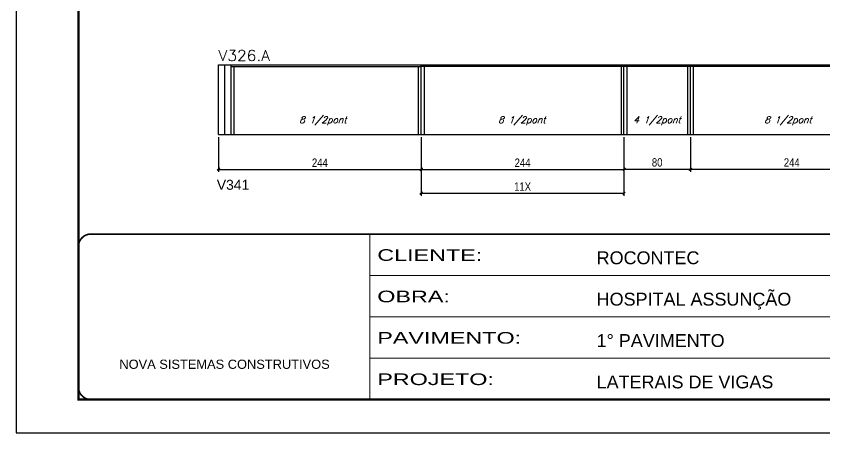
# Model space of a CAD drawing. Extents: x 137137 to 143418, y 10464 to 34486.
# Drawn here: x 141892 to 142866, y 17356 to 17857 of the extents above; entities that cross this region are included whole.
import ezdxf

# ---------------------------------------------------------------- set-up
doc = ezdxf.new("R2010")
doc.units = 0
doc.linetypes.add('CONTINUO', pattern=[0])
doc.linetypes.add('DASHED', pattern=[0.75, 0.5, -0.25])
for name, color, linetype in [('5', 5, 'Continuous'), ('COTA', 241, 'Continuous'), ('Painéis', 200, 'Continuous'), ('SARR_2.2x7', 40, 'Continuous'), ('SARR_3.5x7', 81, 'Continuous'), ('texto', 7, 'Continuous')]:
    doc.layers.add(name, color=color, linetype=linetype)
for name, color, linetype, lineweight in [('Folhas', 255, 'Continuous', 9), ('SARRAFO DE PRESSAO', 251, 'DASHED', 9), ('Texto Seção', 7, 'Continuous', 15)]:
    doc.layers.add(name, color=color, linetype=linetype, lineweight=lineweight)
doc.layers.add('Laje_Perimetro', color=7, linetype='Continuous', plot=False)
doc.styles.add('ARIAL', font='arial.ttf')
doc.styles.add('COTA TECNICA', font='techl___.ttf', dxfattribs={"height": 10})
doc.styles.add('REGUA-120', font='ROMANS.shx', dxfattribs={"height": 15})
doc.styles.add('Romans', font='romans.shx')
doc.styles.get("Standard").update_dxf_attribs({"font": 'arial.ttf'})
doc.styles.add('Tecnologia', font='')
doc.styles.get('Tecnologia').set_extended_font_data('Forgotten Futurist')
doc.dimstyles.new('PAINEL', dxfattribs={"dimtxt": 10, "dimasz": 3, "dimexe": 3, "dimexo": 3, "dimgap": 3, "dimtad": 1, "dimdec": 1, "dimzin": 12, "dimdsep": 46, "dimtxsty": 'COTA TECNICA', "dimblk1": 'OBLIQUE', "dimblk2": 'OBLIQUE', "dimsah": 1, "dimcen": 0.9, "dimclrd": 4, "dimclre": 4, "dimclrt": 240, "dimadec": 1, "dimazin": 3, "dimtfac": 1, "dimtdec": 1, "dimtmove": 0, "dimatfit": 3, "dimfxl": 1, "dimtolj": 1, "dimtzin": 12, "dimarcsym": 0})

# ---------------------------------------------------------------- blocks, each defined once
blk = doc.blocks.new('9999999999')
at = {"color": 30, "linetype": 'CONTINUO'}
for p, q in [((98564.56, 34230.21), (98564.56, 34429.45)), ((98564.56, 34379.64), (99583.98, 34379.64)), ((98564.56, 34329.83), (99487.98, 34329.83)), ((98564.56, 34280.02), (99487.98, 34280.02))]:
    blk.add_line(p, q, dxfattribs=at)
at = {"color": 30, "linetype": 'CONTINUO', "const_width": 2}
blk.add_lwpolyline([(99583.98, 34230.21), (99583.98, 34414.45, 0.414214), (99568.98, 34429.45), (98228.98, 34429.45, 0.414214), (98213.98, 34414.45), (98213.98, 34245.21, 0.414214), (98228.98, 34230.21), (99583.98, 34230.21)], format="xyb", dxfattribs=at)
at = {"layer": 'Folhas'}
blk.add_lwpolyline([(98138.98, 34190.21), (99623.98, 34190.21), (99623.98, 35240.21), (98138.98, 35240.21)], close=True, dxfattribs=at)
at = {"layer": 'Folhas', "color": 30, "const_width": 3}
blk.add_lwpolyline([(98213.98, 34230.21), (99583.98, 34230.21), (99583.98, 35200.21), (98213.98, 35200.21)], close=True, dxfattribs=at)
at = {"color": 7, "linetype": 'Continuous', "ltscale": 5, "style": 'ARIAL'}
for s, height, p in [('ROCONTEC', 15.483, (98837.68, 34393.13)), ('HOSPITAL ASSUNÇÃO', 15.4829, (98837.68, 34343.32)), ('1° PAVIMENTO', 15.4829, (98837.68, 34293.51)), ('NOVA SISTEMAS CONSTRUTIVOS', 11.0592, (98263.19, 34267.21)), ('LATERAIS DE VIGAS', 15.4829, (98837.68, 34243.7))]:
    blk.add_text(s, height=height, dxfattribs=at).set_placement(p)
at = {"layer": 'Folhas', "color": 7, "style": 'Tecnologia', "width": 1.5}
for s, p in [('CLIENTE:', (98573.65, 34397.17)), ('OBRA:', (98573.65, 34347.31)), ('PAVIMENTO:', (98573.65, 34297.5)), ('PROJETO:', (98573.65, 34247.69))]:
    blk.add_text(s, height=14, dxfattribs=at).set_placement(p)
blk = doc.blocks.new('_Oblique')
at = {"color": 0, "linetype": 'ByBlock', "lineweight": -2}
blk.add_line((-0.5, -0.5), (0.5, 0.5), dxfattribs=at)
blk = doc.blocks.new('*D2264')
at = {"layer": 'COTA', "color": 4, "lineweight": -2, "ltscale": 25, "transparency": 16777216}
for p, q in [((142135.86, 17711.74), (142135.86, 17669.76)), ((142379.86, 17711.74), (142379.86, 17669.76)), ((142135.86, 17672.76), (142379.86, 17672.76))]:
    blk.add_line(p, q, dxfattribs=at)
at = {"layer": 'Defpoints', "color": 0, "ltscale": 25, "transparency": 16777216}
for p in [(142135.86, 17714.74), (142379.86, 17714.74), (142379.86, 17672.76)]:
    blk.add_point(p, dxfattribs=at)
at = {"layer": 'COTA', "color": 4, "lineweight": -2, "ltscale": 25, "transparency": 16777216, "xscale": 3, "yscale": 3, "zscale": 3, "rotation": 180}
blk.add_blockref('_Oblique', (142135.86, 17672.76), dxfattribs=at)
at = {"layer": 'COTA', "color": 4, "lineweight": -2, "ltscale": 25, "transparency": 16777216, "xscale": 3, "yscale": 3, "zscale": 3}
blk.add_blockref('_Oblique', (142379.86, 17672.76), dxfattribs=at)
at = {"layer": 'COTA', "color": 240, "ltscale": 25, "transparency": 16777216, "insert": (142257.86, 17680.83), "char_height": 10, "attachment_point": 5, "style": 'COTA TECNICA'}
blk.add_mtext('\\A1;244', dxfattribs=at)
blk = doc.blocks.new('*D2265')
at = {"layer": 'COTA', "color": 4, "lineweight": -2, "ltscale": 25, "transparency": 16777216}
for p, q in [((142379.86, 17711.74), (142379.86, 17669.76)), ((142623.86, 17711.74), (142623.86, 17669.76)), ((142379.86, 17672.76), (142623.86, 17672.76))]:
    blk.add_line(p, q, dxfattribs=at)
at = {"layer": 'Defpoints', "color": 0, "ltscale": 25, "transparency": 16777216}
for p in [(142379.86, 17714.74), (142623.86, 17714.74), (142623.86, 17672.76)]:
    blk.add_point(p, dxfattribs=at)
at = {"layer": 'COTA', "color": 4, "lineweight": -2, "ltscale": 25, "transparency": 16777216, "xscale": 3, "yscale": 3, "zscale": 3, "rotation": 180}
blk.add_blockref('_Oblique', (142379.86, 17672.76), dxfattribs=at)
at = {"layer": 'COTA', "color": 4, "lineweight": -2, "ltscale": 25, "transparency": 16777216, "xscale": 3, "yscale": 3, "zscale": 3}
blk.add_blockref('_Oblique', (142623.86, 17672.76), dxfattribs=at)
at = {"layer": 'COTA', "color": 240, "ltscale": 25, "transparency": 16777216, "insert": (142501.86, 17680.83), "char_height": 10, "attachment_point": 5, "style": 'COTA TECNICA'}
blk.add_mtext('\\A1;244', dxfattribs=at)
blk = doc.blocks.new('*D2218')
at = {"layer": 'COTA', "color": 4, "lineweight": -2, "ltscale": 25, "transparency": 16777216}
for p, q in [((142703.86, 17711.74), (142703.86, 17670)), ((142947.86, 17711.74), (142947.86, 17670)), ((142703.86, 17673), (142947.86, 17673))]:
    blk.add_line(p, q, dxfattribs=at)
at = {"layer": 'Defpoints', "color": 0, "ltscale": 25, "transparency": 16777216}
for p in [(142703.86, 17714.74), (142947.86, 17714.74), (142947.86, 17673)]:
    blk.add_point(p, dxfattribs=at)
at = {"layer": 'COTA', "color": 4, "lineweight": -2, "ltscale": 25, "transparency": 16777216, "xscale": 3, "yscale": 3, "zscale": 3, "rotation": 180}
blk.add_blockref('_Oblique', (142703.86, 17673), dxfattribs=at)
at = {"layer": 'COTA', "color": 4, "lineweight": -2, "ltscale": 25, "transparency": 16777216, "xscale": 3, "yscale": 3, "zscale": 3}
blk.add_blockref('_Oblique', (142947.86, 17673), dxfattribs=at)
at = {"layer": 'COTA', "color": 240, "ltscale": 25, "transparency": 16777216, "insert": (142825.86, 17681.08), "char_height": 10, "attachment_point": 5, "style": 'COTA TECNICA'}
blk.add_mtext('\\A1;244', dxfattribs=at)
blk = doc.blocks.new('*D2244')
at = {"layer": 'COTA', "color": 4, "lineweight": -2, "ltscale": 25, "transparency": 16777216}
for p, q in [((142623.86, 17711.74), (142623.86, 17670)), ((142703.86, 17711.74), (142703.86, 17670)), ((142623.86, 17673), (142703.86, 17673))]:
    blk.add_line(p, q, dxfattribs=at)
at = {"layer": 'Defpoints', "color": 0, "ltscale": 25, "transparency": 16777216}
for p in [(142623.86, 17714.74), (142703.86, 17714.74), (142703.86, 17673)]:
    blk.add_point(p, dxfattribs=at)
at = {"layer": 'COTA', "color": 4, "lineweight": -2, "ltscale": 25, "transparency": 16777216, "xscale": 3, "yscale": 3, "zscale": 3, "rotation": 180}
blk.add_blockref('_Oblique', (142623.86, 17673), dxfattribs=at)
at = {"layer": 'COTA', "color": 4, "lineweight": -2, "ltscale": 25, "transparency": 16777216, "xscale": 3, "yscale": 3, "zscale": 3}
blk.add_blockref('_Oblique', (142703.86, 17673), dxfattribs=at)
at = {"layer": 'COTA', "color": 240, "ltscale": 25, "transparency": 16777216, "insert": (142663.86, 17681.13), "char_height": 10, "attachment_point": 5, "style": 'COTA TECNICA'}
blk.add_mtext('\\A1;80', dxfattribs=at)
blk = doc.blocks.new('*D2219')
at = {"layer": 'COTA', "color": 4, "lineweight": -2, "ltscale": 25, "transparency": 16777216}
for p, q in [((142379.86, 17711.74), (142379.86, 17641.01)), ((142623.86, 17711.74), (142623.86, 17641.01)), ((142379.86, 17644.01), (142623.86, 17644.01))]:
    blk.add_line(p, q, dxfattribs=at)
at = {"layer": 'Defpoints', "color": 0, "ltscale": 25, "transparency": 16777216}
for p in [(142379.86, 17714.74), (142623.86, 17714.74), (142623.86, 17644.01)]:
    blk.add_point(p, dxfattribs=at)
at = {"layer": 'COTA', "color": 4, "lineweight": -2, "ltscale": 25, "transparency": 16777216, "xscale": 3, "yscale": 3, "zscale": 3, "rotation": 180}
blk.add_blockref('_Oblique', (142379.86, 17644.01), dxfattribs=at)
at = {"layer": 'COTA', "color": 4, "lineweight": -2, "ltscale": 25, "transparency": 16777216, "xscale": 3, "yscale": 3, "zscale": 3}
blk.add_blockref('_Oblique', (142623.86, 17644.01), dxfattribs=at)
at = {"layer": 'COTA', "color": 240, "ltscale": 25, "transparency": 16777216, "insert": (142501.86, 17652.07), "char_height": 10, "attachment_point": 5, "style": 'COTA TECNICA'}
blk.add_mtext('\\A1;11X', dxfattribs=at)

msp = doc.modelspace()

# ---------------------------------------------------------------- linework, layer by layer
at = {"layer": 'Laje_Perimetro'}
msp.add_lwpolyline([(143377.29, 18405.72), (141892.29, 18405.72), (141892.29, 17355.72), (143377.29, 17355.72)], close=True, dxfattribs=at)
at = {"layer": 'Painéis'}
for p, q in [((142135.86, 17798.74), (142947.86, 17798.74)), ((142135.86, 17714.74), (142947.86, 17714.74))]:
    msp.add_line(p, q, dxfattribs=at)
at = {"layer": 'Painéis', "ltscale": 25}
for p, q in [((142135.86, 17714.74), (142135.86, 17798.74)), ((142379.86, 17714.74), (142379.86, 17798.74)), ((142623.86, 17714.74), (142623.86, 17798.74)), ((142703.86, 17714.74), (142703.86, 17798.74))]:
    msp.add_line(p, q, dxfattribs=at)
at = {"layer": 'SARR_2.2x7', "linetype": 'Continuous'}
for p, q in [((142142.86, 17798.74), (142142.86, 17714.74)), ((142150.86, 17796.54), (142379.86, 17796.54)), ((142623.86, 17796.54), (142379.86, 17796.54)), ((142703.86, 17796.54), (142623.86, 17796.54)), ((142932.86, 17796.54), (142703.86, 17796.54))]:
    msp.add_line(p, q, dxfattribs=at)
at = {"layer": 'SARR_3.5x7'}
for p, q in [((142150.86, 17798.74), (142150.86, 17714.74)), ((142154.36, 17796.54), (142154.36, 17714.74)), ((142376.36, 17796.54), (142376.36, 17714.74)), ((142383.36, 17796.54), (142383.36, 17714.74)), ((142620.36, 17796.54), (142620.36, 17714.74)), ((142627.36, 17796.54), (142627.36, 17714.74)), ((142700.36, 17796.54), (142700.36, 17714.74)), ((142707.36, 17796.54), (142707.36, 17714.74))]:
    msp.add_line(p, q, dxfattribs=at)

# ---------------------------------------------------------------- block references
at = {"layer": 'SARRAFO DE PRESSAO', "color": 6, "linetype": 'ByBlock'}
msp.add_blockref('9999999999', (43753.31, -16834.48), dxfattribs=at)

# ---------------------------------------------------------------- texts
at = {"layer": '5', "linetype": 'Continuous'}
msp.add_text('V341', height=12, rotation=0.00004, dxfattribs=at).set_placement((142133.77, 17648.22))
at = {"layer": 'texto', "color": 2, "char_height": 8, "attachment_point": 5, "style": 'Romans'}
for s, insert in [('{\\Q19;\\C256;8 1/2pont}', (142261.47, 17731.19)), ('{\\Q19;\\C256;8 1/2pont}', (142500.96, 17731.19)), ('{\\Q19;\\C256;4 1/2pont}', (142663.73, 17731.19)), ('{\\Q19;\\C256;8 1/2pont}', (142821.39, 17731.19))]:
    msp.add_mtext(s, dxfattribs=dict(at, insert=insert))
at = {"layer": 'Texto Seção', "style": 'REGUA-120', "width": 1.05}
msp.add_text('V326.A', height=13, dxfattribs=at).set_placement((142135.84, 17803.34))

# ---------------------------------------------------------------- dimensions: what is measured, and where the dimension line sits
at = {"layer": 'COTA', "ltscale": 25}
for base, p1, p2, picture, middle in [((142379.86, 17672.76), (142135.86, 17714.74), (142379.86, 17714.74), '*D2264', (142257.86, 17680.83)), ((142623.86, 17672.76), (142379.86, 17714.74), (142623.86, 17714.74), '*D2265', (142501.86, 17680.83)), ((142703.86, 17673), (142623.86, 17714.74), (142703.86, 17714.74), '*D2244', (142663.86, 17681.13)), ((142947.86, 17673), (142703.86, 17714.74), (142947.86, 17714.74), '*D2218', (142825.86, 17681.08))]:
    dim = msp.add_linear_dim(base=base, p1=p1, p2=p2, dimstyle='PAINEL', dxfattribs=at)
    dim.commit()
    dim.dimension.update_dxf_attribs({"geometry": picture, "text_midpoint": middle})
dim = msp.add_linear_dim(base=(142623.86, 17644.01), p1=(142379.86, 17714.74), p2=(142623.86, 17714.74), text='11X', dimstyle='PAINEL', dxfattribs=at)
dim.commit()
dim.dimension.update_dxf_attribs({"geometry": '*D2219', "text_midpoint": (142501.86, 17652.07)})

doc.saveas('drawing.dxf')
